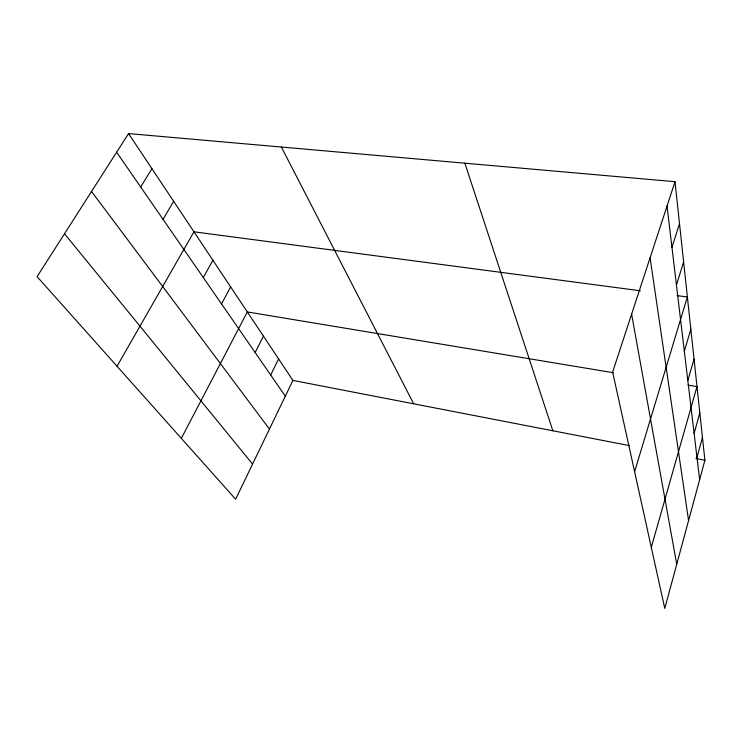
<?xml version="1.0" encoding="UTF-8"?>
<svg xmlns="http://www.w3.org/2000/svg" width="742" height="742" viewBox="0 0 742 742"><rect width="100%" height="100%" fill="white"/><g stroke="black" fill="none" stroke-linecap="round" stroke-linejoin="round"><path stroke-width="1.11" d="M675.016 181.697L704.9 460.244L664.776 608.421L612.632 372.094L675.016 181.697L128.552 133.579L37.1 276.636L235.631 499.218L292.914 380.414L128.552 133.579M696.97 457.387L702.451 437.446M694.113 433.411L699.827 412.96M651.3 547.346L696.998 386.61L688.01 385.117M687.815 380.525L694.039 359.035M684.337 351.281L690.848 329.253M634.605 471.671L687.38 296.976L677.066 295.622M676.444 285.067L683.623 261.898M671.955 247.383L679.514 223.62M270.682 374.998L278.621 358.942M255.146 352.524L263.447 336.163M181.345 438.355L247.318 311.937L613.448 372.734M221.524 303.914L230.651 286.913M203.317 277.573L212.898 260.257M117.05 366.27L193.95 231.801L640.374 290.771M163.036 219.326L173.674 201.351M140.683 187.003L151.925 168.694M292.914 380.414L629.67 445.664M695.922 458.51L704.9 460.244M64.517 233.749L252.568 464.093M91.535 191.482L269.448 429.071M116.633 152.221L285.318 396.163M281.366 147.037L413.702 403.815M464.854 163.194L552.864 430.787M631.618 314.144L676.732 564.272M650.085 257.78L688.576 520.55M667.039 206.044L699.632 479.712"/></g></svg>
